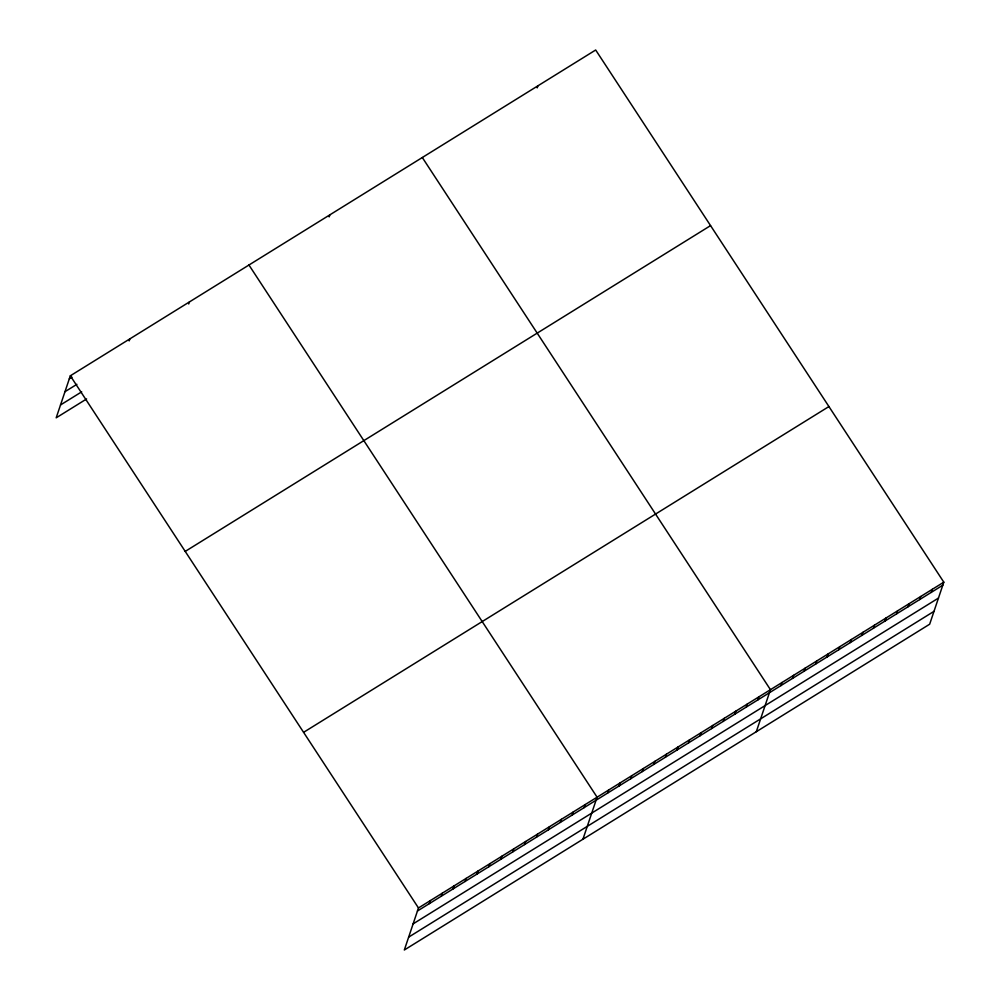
<?xml version="1.0" encoding="UTF-8"?>
<svg xmlns="http://www.w3.org/2000/svg" width="1000" height="1000" viewBox="0 0 1000 1000"><rect width="100%" height="100%" fill="white"/><g stroke="black" fill="none" stroke-linecap="round" stroke-linejoin="round"><path stroke-width="1.5" d="M943.812 582.175L418.475 907.962L404.325 950L929.663 624.212L943.812 582.175L595.675 50L70.338 375.788L56.188 417.825L86.613 398.95M129.188 340.9L129.875 338.862M188.725 303.975L189.412 301.938M329.175 216.887L329.85 214.85M537.2 87.875L537.888 85.838M429.35 903.625L430.375 900.575M441.262 896.237L442.287 893.188M453.162 888.863L454.188 885.8M465.075 881.475L466.1 878.425M476.975 874.087L478.013 871.038M488.888 866.7L489.913 863.65M500.8 859.325L501.825 856.263M512.7 851.938L513.737 848.888M524.612 844.55L525.638 841.5M536.525 837.163L537.55 834.112M548.425 829.788L549.45 826.725M560.337 822.4L561.362 819.35M572.238 815.013L573.275 811.963M584.15 807.625L585.175 804.575M582.938 839.237L597.087 797.188L248.95 265.012M607.612 793.075L608.65 790.025M619.175 785.913L620.2 782.862M630.725 778.75L631.763 775.688M642.288 771.575L643.312 768.525M653.85 764.412L654.875 761.35M665.4 757.237L666.438 754.188M676.963 750.075L677.987 747.025M688.525 742.913L689.55 739.85M700.075 735.738L701.1 732.688M711.637 728.575L712.663 725.512M723.188 721.4L724.225 718.35M734.75 714.237L735.775 711.188M746.312 707.075L747.337 704.013M757.862 699.9L758.888 696.85M756.3 731.725L770.45 689.688L422.312 157.513M780.975 685.575L782.013 682.513M792.537 678.4L793.562 675.35M804.1 671.237L805.125 668.175M815.65 664.062L816.675 661.012M827.212 656.9L828.238 653.85M838.763 649.737L839.8 646.675M850.325 642.562L851.35 639.513M861.888 635.4L862.913 632.337M873.438 628.225L874.463 625.175M885 621.062L886.025 618.013M896.55 613.9L897.588 610.837M908.112 606.725L909.137 603.675M919.675 599.562L920.7 596.512M931.225 592.4L932.25 589.338M69.312 378.837L71.95 377.2M64.975 391.7L76.888 384.325M60.512 404.963L81.688 391.838M185.225 551.4L710.562 225.613M303.587 732.337L828.925 406.55M417.438 911.012L942.788 585.225M413.113 923.875L938.45 598.088M408.65 937.138L933.988 611.35M70.338 375.788L418.475 907.962"/></g></svg>
